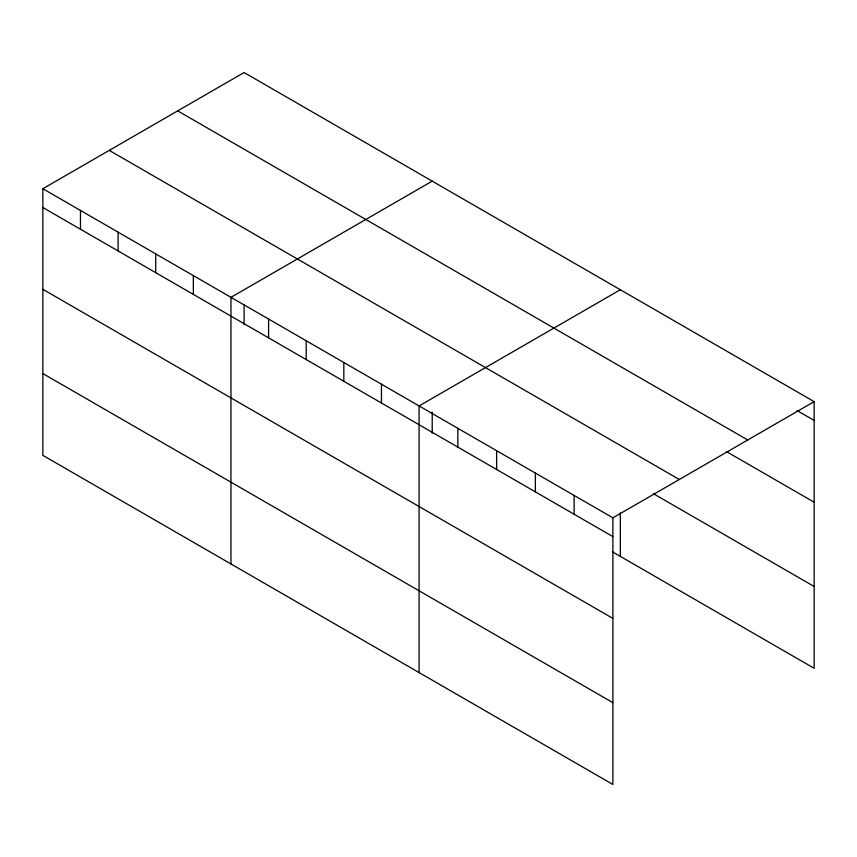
<?xml version="1.0" encoding="UTF-8"?>
<svg xmlns="http://www.w3.org/2000/svg" width="857" height="857" viewBox="0 0 857 857"><rect width="100%" height="100%" fill="white"/><g stroke="black" fill="none" stroke-linecap="round" stroke-linejoin="round"><path stroke-width="1.29" d="M42.85 188.722L612.894 517.832L612.894 784.466L42.85 455.356L42.85 188.722L244.106 72.534L814.15 401.644L814.15 668.278L612.359 551.769M432.217 181.138L230.962 297.325L230.962 563.97M620.339 289.741L419.084 405.939L419.084 672.574M612.894 517.832L814.15 401.644M797.053 410.557L814.15 420.423M177.688 110.874L747.733 439.984M726.361 451.532L814.15 502.213M109.267 150.382L679.312 479.492M653.398 493.675L814.15 586.488M42.85 207.512L612.894 536.621M42.85 289.302L612.894 618.411M42.85 373.566L612.894 702.676M620.339 512.85L620.339 556.375M574.136 495.453L574.136 514.243M535.368 473.075L535.368 491.864M496.61 450.696L496.61 469.475M457.842 428.318L457.842 447.097M432.217 412.153L432.217 433.256M381.461 384.215L381.461 403.004M343.828 362.49L343.828 381.279M306.206 340.775L306.206 359.554M268.584 319.05L268.584 337.84M244.106 304.867L244.106 324.653M193.339 275.611L193.339 294.39M155.717 253.886L155.717 272.676M118.095 232.161L118.095 250.951M80.472 210.447L80.472 229.226"/></g></svg>
